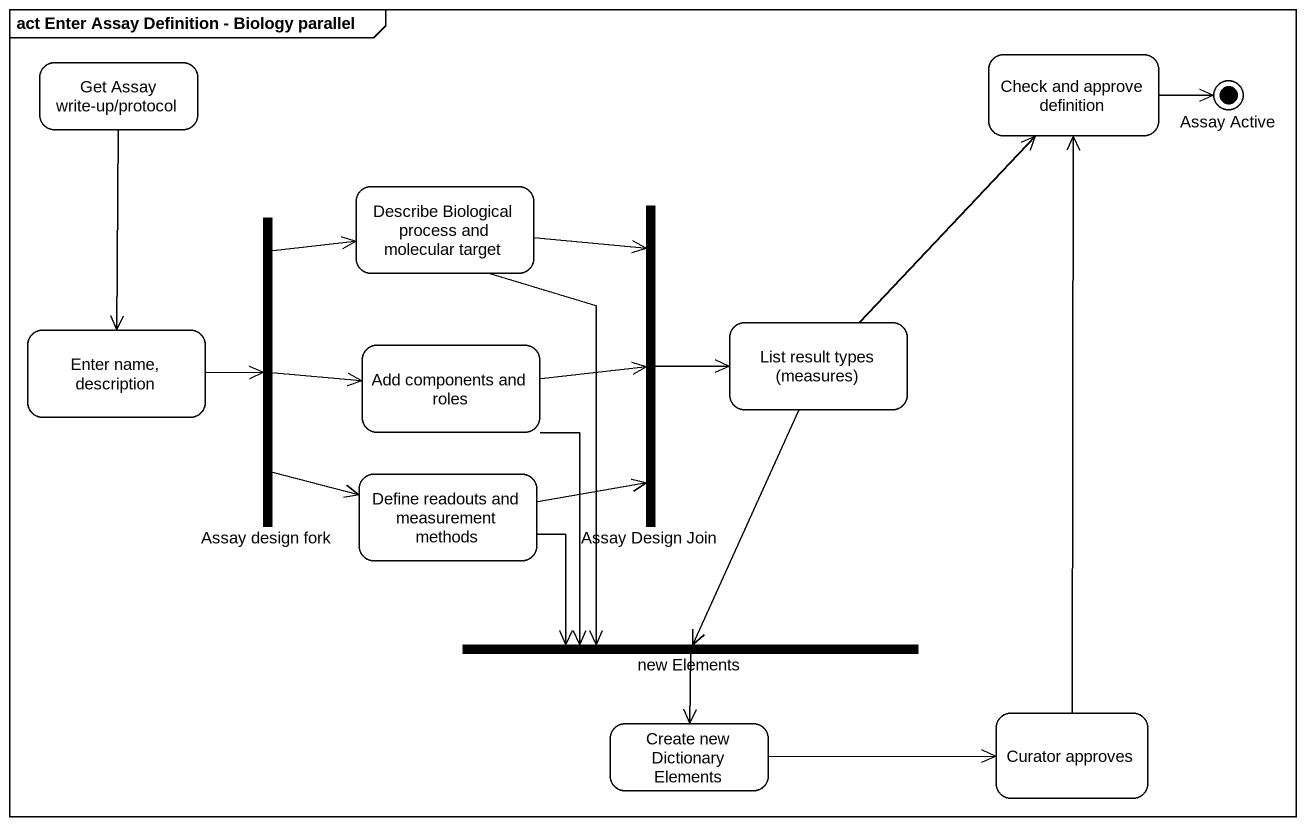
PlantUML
@startuml
mainframe act Enter Assay Definition - Biology parallel
hide empty description
state "Get Assay write-up/protocol" as Get_Assay_write_up_protocol
state "Check and approve definition" as Check_and_approve_definition
state "Assay Active" as Assay_Active <<end>>
state "Assay design fork" as Assay_design_fork <<fork>>
state "Describe Biological process and molecular target" as Describe_Biological_process
state "Assay Design Join" as Assay_Design_Join <<join>>
state "Enter name, description" as Enter_name_description
state "Add components and roles" as Add_components_and_roles
state "List result types (measures)" as List_result_types_measures
state "Define readouts and measurement methods" as Define_readouts_and
state "new Elements" as new_Elements <<join>>
state "Create new Dictionary Elements" as Create_new_Dictionary
state "Curator approves" as Curator_approves
Get_Assay_write_up_protocol --> Enter_name_description
Check_and_approve_definition -right-> Assay_Active
Assay_design_fork -up-> Describe_Biological_process
Assay_design_fork -right-> Add_components_and_roles
Assay_design_fork --> Define_readouts_and
Describe_Biological_process --> Assay_Design_Join
Describe_Biological_process --> new_Elements
Assay_Design_Join -right-> List_result_types_measures
Enter_name_description -right-> Assay_design_fork
Add_components_and_roles -right-> Assay_Design_Join
Add_components_and_roles --> new_Elements
List_result_types_measures -up-> Check_and_approve_definition
List_result_types_measures --> new_Elements
Define_readouts_and -up-> Assay_Design_Join
Define_readouts_and -right-> new_Elements
new_Elements --> Create_new_Dictionary
Create_new_Dictionary -right-> Curator_approves
Curator_approves -up-> Check_and_approve_definition
@enduml
